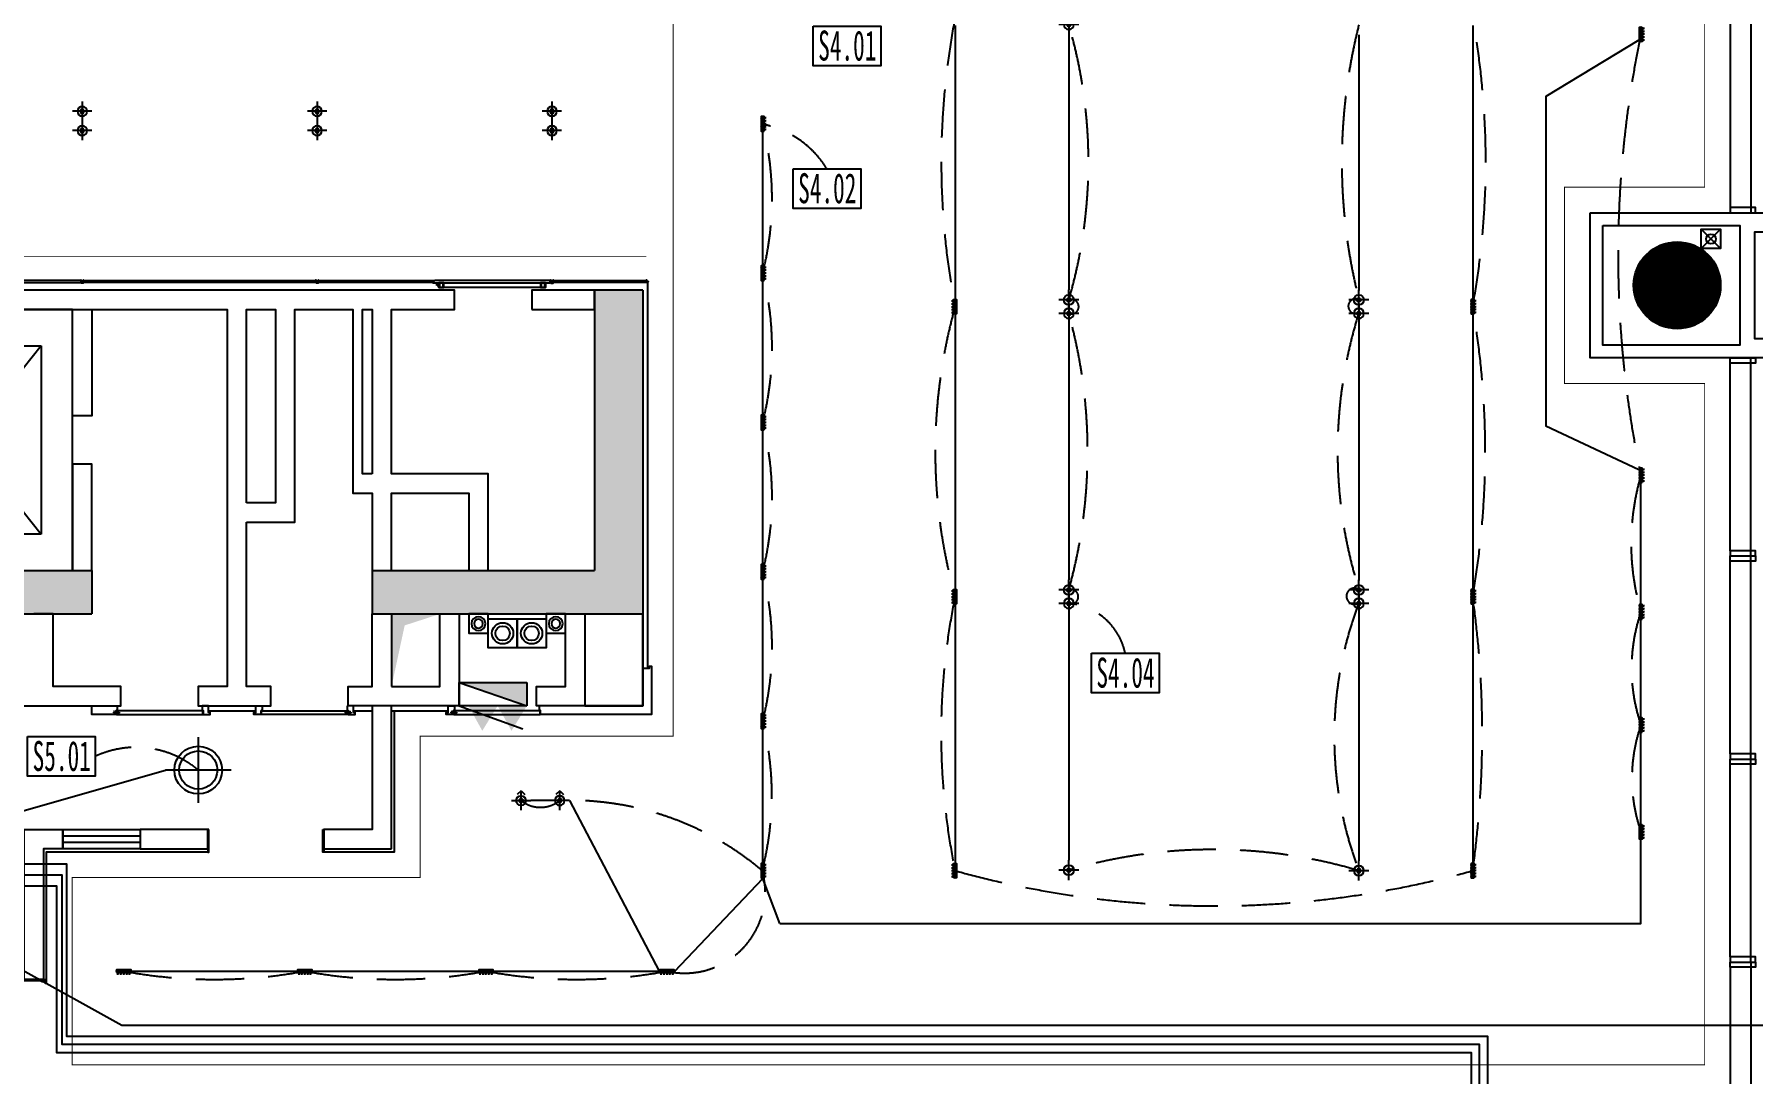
# Model space of a CAD drawing. Extents: x -284868 to 304789, y -137694 to 137894.
# Drawn here: x 11149 to 28925, y -23398 to -12647 of the extents above; entities that cross this region are included whole.
import ezdxf
from ezdxf.enums import TextEntityAlignment as Align

# ---------------------------------------------------------------- set-up
doc = ezdxf.new("R2010")
doc.units = 0
doc.set_wipeout_variables(frame=1)
for name, pattern in [('DASH', [0.35, 0.25, -0.1]), ('DASHDOT', [1, 0.5, -0.25, 0, -0.25]), ('DASHED', [0.75, 0.5, -0.25])]:
    doc.linetypes.add(name, pattern=pattern)
doc.layers.get('0').update_dxf_attribs({"linetype": 'CONTINUOUS'})
for name, color, linetype in [('0-墙', 4, 'CONTINUOUS'), ('0-建筑外轮廓', 8, 'CONTINUOUS'), ('0-建筑柱体', 251, 'CONTINUOUS'), ('0-文字说明', 3, 'CONTINUOUS'), ('0-消防栓(给排水)', 9, 'CONTINUOUS'), ('0-电梯', 3, 'CONTINUOUS'), ('0-窗', 11, 'CONTINUOUS'), ('C-天花灯具', 3, 'CONTINUOUS'), ('P-完成面', 42, 'CONTINUOUS'), ('WIRE-照明', 130, 'CONTINUOUS')]:
    doc.layers.add(name, color=color, linetype=linetype)
doc.styles.add('ARC', font='ARCHSTYL.SHX', dxfattribs={"width": 0.8})
doc.styles.add('TT', font='')
doc.styles.get('TT').set_extended_font_data('SimSun')
doc.dimstyles.new('ARROW-40', dxfattribs={"dimscale": 40, "dimtxt": 1.5, "dimasz": 0.01, "dimexe": 1, "dimexo": 1, "dimgap": 0.5, "dimtad": 1, "dimdec": 4, "dimrnd": 1, "dimzin": 12, "dimdsep": 46, "dimtxsty": 'ARC', "dimblk1": 'ARROW', "dimblk2": 'ARROW', "dimsah": 1, "dimcen": 0, "dimdle": 1, "dimclrd": 2, "dimclre": 2, "dimclrt": 2, "dimadec": 0, "dimazin": 0, "dimtfac": 0.005, "dimtdec": 4, "dimtix": 1, "dimtmove": 2, "dimatfit": 3, "dimldrblk": 'ARROW', "dimfxl": 1, "dimtolj": 1, "dimtzin": 0, "dimarcsym": 0})

# ---------------------------------------------------------------- blocks, each defined once
blk = doc.blocks.new('213r5467')
for p, q in [((-90909, -260063), (-90909, -260326)), ((-89559, -260063), (-90909, -260063)), ((-89559, -260326), (-89559, -260063)), ((-90909, -260326), (-89559, -260326)), ((-91209, -260588), (-91209, -262138)), ((-89259, -260588), (-91209, -260588)), ((-91209, -260588), (-89259, -262138)), ((-91209, -262138), (-89259, -260588)), ((-89259, -262138), (-89259, -260588)), ((-91209, -262138), (-89259, -262138))]:
    blk.add_line(p, q)
blk.add_lwpolyline([(-88884, -262463), (-91584, -262463), (-91584, -259863), (-88884, -259863), (-88884, -262463)])
blk = doc.blocks.new('_YZH')
at = {"const_width": 0.5}
blk.add_lwpolyline([(-0.25, 0, 1), (0.25, 0, 1)], format="xyb", close=True, dxfattribs=at)
at = {"color": 4}
blk.add_circle((0, 0), 0.5, dxfattribs=at)
blk = doc.blocks.new('sgASGHHHH')
for points in [[(-94646, -917724), (-94646, -920624), (-94146, -921074), (-94146, -917724)], [(-102879, -920774), (-102996, -921074), (-99846, -921074), (-99846, -920624), (-102646, -920624)], [(-96946, -921074), (-94146, -921074), (-94646, -920624), (-96946, -920624)]]:
    blk.add_hatch(color=256).paths.add_polyline_path(points)
at = {"color": 4}
for p, q in [((-94646, -917724), (-94646, -920624)), ((-94146, -917724), (-94646, -917724)), ((-94146, -917724), (-94146, -921074)), ((-102646, -920624), (-99846, -920624)), ((-99846, -920624), (-99846, -921074)), ((-96946, -920624), (-94646, -920624)), ((-96946, -920624), (-96946, -921074)), ((-102996, -921074), (-99846, -921074)), ((-96946, -921074), (-94146, -921074))]:
    blk.add_line(p, q, dxfattribs=at)
at = {"xscale": 900, "yscale": 900, "zscale": 900}
blk.add_blockref('_YZH', (-83446, -917674), dxfattribs=at)
blk = doc.blocks.new('A$C3B8026B3')
for p, q in [((38450, 22945), (38450, 21005)), ((38450, 17455), (38450, 19395)), ((38450, 15355), (38450, 17345)), ((38450, 13255), (38450, 15245)), ((38450, 13145), (38450, 11155))]:
    blk.add_line(p, q)
for points in [[(38662, 23000), (38662, 20950)], [(38662, 17400), (38662, 19450)], [(38662, 15300), (38662, 17400)], [(38662, 13200), (38662, 15300)], [(38662, 13200), (38662, 11100)]]:
    blk.add_lwpolyline(points)
for points in [[(38712, 20950), (38712, 21005), (38450, 21005), (38450, 20950)], [(38712, 19450), (38712, 19395), (38450, 19395), (38450, 19450)], [(38712, 17400), (38712, 17455), (38450, 17455), (38450, 17400)], [(38712, 17400), (38712, 17345), (38450, 17345), (38450, 17400)], [(38712, 15300), (38712, 15355), (38450, 15355), (38450, 15300)], [(38712, 15300), (38712, 15245), (38450, 15245), (38450, 15300)], [(38712, 13200), (38712, 13255), (38450, 13255), (38450, 13200)], [(38712, 13200), (38712, 13145), (38450, 13145), (38450, 13200)]]:
    blk.add_lwpolyline(points, close=True)
blk = doc.blocks.new('A$C770634BF')
at = {"layer": '0-建筑外轮廓', "color": 42}
blk.add_lwpolyline([(35350, -31950), (37750, -31950), (37750, -32150), (37050, -32150), (37050, -33250), (37750, -33250), (37750, -33450), (35350, -33450)], close=True, dxfattribs=at)
at = {"layer": '0-建筑外轮廓', "color": 251}
blk.add_lwpolyline([(35480, -32080), (36900, -32080), (36900, -33320), (35480, -33320)], close=True, dxfattribs=at)
blk = doc.blocks.new('A$C10332E08')
for p, q in [((250, 0), (0, 250)), ((250, 250), (0, 0))]:
    blk.add_line(p, q)
blk.add_lwpolyline([(0, 250), (250, 250), (250, 0), (0, 0)], close=True)
blk = doc.blocks.new('A$C2AC726D9')
blk.add_circle((36600, -32223), 50)
at = {"xscale": 0.8000000000000195, "yscale": 0.8000000000000195, "zscale": 0.8000000000000195, "rotation": 90}
blk.add_blockref('A$C10332E08', (36700, -32323), dxfattribs=at)
blk = doc.blocks.new('A$C5B4E3DF6')
for p, q in [((0, 240), (-659, 477)), ((-700, 0), (-700, 240)), ((0, 0), (-700, 240)), ((-700, 240), (0, 240)), ((0, 240), (0, 0)), ((0, 0), (-700, 0))]:
    blk.add_line(p, q)
for points in [[(-700, 240), (-541, 498), (-398, 240)], [(-398, 240), (-239, 498), (-96, 240)], [(-700, 0), (-700, 240), (0, 0)]]:
    blk.add_solid(points)
blk = doc.blocks.new('A$C2E9C7AB1')
blk.add_lwpolyline([(-200, 0), (0, 0), (0, -200), (-200, -200)], close=True)
for radius in [72.3, 45.5]:
    blk.add_circle((-100, -100), radius)
blk = doc.blocks.new('A$C1A2309B7')
blk.add_lwpolyline([(-300, 0), (0, 0), (0, -300), (-300, -300)], close=True)
for radius in [110, 75]:
    blk.add_circle((-150, -150), radius)
blk = doc.blocks.new('A$C3F6147FC')
at = {"xscale": -1, "rotation": 270}
for p in [(13299, -3250), (14099, -3250)]:
    blk.add_blockref('A$C2E9C7AB1', p, dxfattribs=at)
for p in [(13599, -3300), (13899, -3300)]:
    blk.add_blockref('A$C1A2309B7', p)
at = {"rotation": 180}
blk.add_blockref('A$C5B4E3DF6', (13000, -3960), dxfattribs=at)
blk = doc.blocks.new('A$C6C5C068E')
h = blk.add_hatch()
h.set_pattern_fill('ANSI32', color=256, scale=0.2, style=0)
h.set_pattern_definition([(45, (506565838.6591, 131390591.2148), (-1.3470384181604, 1.3470384181604), []), (45, (506565839.5572, 131390591.2148), (-1.3470384181604, 1.3470384181604), [])])
h.paths.add_polyline_path([(11, 11), (-4, 11), (-4, 14), (0, 14), (0, 15), (-5, 15), (-5, 10), (10, 10), (10, -5), (15, -5), (15, 0), (14, 0), (14, -4), (11, -4)])
blk.add_lwpolyline([(11, 11), (-4, 11), (-4, 14), (0, 14), (0, 15), (-5, 15), (-5, 10), (10, 10), (10, -5), (15, -5), (15, 0), (14, 0), (14, -4), (11, -4)], close=True)
blk = doc.blocks.new('A$C4A657766')
h = blk.add_hatch()
h.set_pattern_fill('ANSI32', color=256, scale=0.2, style=0)
h.set_pattern_definition([(45, (-14.9999, -5), (-1.34704, 1.34704), []), (45, (-14.1019, -5), (-1.34704, 1.34704), [])])
h.paths.add_polyline_path([(-11, 26), (-11, -4), (-13, -4), (-13, 0), (-15, 0), (-15, -5), (-10, -5), (-10, 25), (10, 25), (10, -5), (15, -5), (15, 0), (13, 0), (13, -4), (11, -4), (11, 26)])
blk.add_lwpolyline([(-11, 26), (-11, -4), (-13, -4), (-13, 0), (-15, 0), (-15, -5), (-10, -5), (-10, 25), (10, 25), (10, -5), (15, -5), (15, 0), (13, 0), (13, -4), (11, -4), (11, 26), (-11, 26)])
blk = doc.blocks.new('A$C67A6433D')
at = {"linetype": 'DASH', "ltscale": 0.03}
blk.add_wipeout([(31, 0), (-28, 0), (-28, 26), (31, 26)], dxfattribs=at)
for p, q in [((-26, 20), (-23, 19)), ((-25, 13), (-19, 4)), ((-21, 19), (-9, 16)), ((-20, 2), (-20, 0)), ((-19, 13), (-12, 3)), ((-18, 11), (-7, 9)), ((-16, 8), (-6, 8)), ((-16, 3), (0, 3)), ((-13, 24), (-13, 26)), ((-12, 23), (-12, 25)), ((-12, 25), (0, 25)), ((-9, 16), (-9, 21)), ((-9, 12), (-9, 21)), ((-1, 4), (-8, 10)), ((-2, 19), (-4, 14)), ((0, 9), (-3, 12)), ((30, 26), (3, 26)), ((15, 25), (3, 25)), ((3, 9), (6, 12)), ((19, 3), (3, 3)), ((4, 4), (11, 10)), ((5, 19), (7, 14)), ((19, 8), (9, 8)), ((12, 12), (12, 21)), ((23, 19), (12, 16)), ((21, 11), (12, 10)), ((22, 13), (14, 3)), ((15, 23), (15, 25)), ((16, 24), (16, 26)), ((28, 13), (21, 4)), ((23, 2), (23, 0)), ((28, 20), (25, 19))]:
    blk.add_line(p, q, dxfattribs=at)
for points in [[(0, 10), (0, 26), (-28, 26), (-28, 0), (0, 0), (0, 3)], [(3, 10), (3, 26), (31, 26), (31, 0), (3, 0), (3, 3)]]:
    blk.add_lwpolyline(points, dxfattribs=at)
for points in [[(-13, 24), (-13, 24), (-26, 24, 0.414214), (-27, 23), (-27, 2, 0.414214), (-26, 2), (-20, 2)], [(-12, 23), (-25, 23, 0.414214), (-26, 23), (-26, 17)], [(-26, 14), (-26, 5, 0.414214), (-25, 4), (-19, 4)], [(15, 23), (28, 23, -0.414214), (28, 23), (28, 17)], [(16, 24), (16, 24), (28, 24, -0.414214), (29, 23), (29, 2, -0.414214), (28, 2), (23, 2)], [(28, 14), (28, 5, -0.414214), (28, 4), (21, 4)]]:
    blk.add_lwpolyline(points, format="xyb", dxfattribs=at)
for centre in [(-22, 15), (-5, 21), (2, 6), (8, 21), (25, 15)]:
    blk.add_circle(centre, 1.99, dxfattribs=at)
for centre, radius, start, end in [((-22, 15), 3.58, 338.8563, 221.961), ((-18, 14), 1.59, 158.8563, 216.0245), ((-16, 6), 3.58, 211.8213, 270), ((-5, 21), 3.58, 334.8452, 179.1262), ((-7, 12), 1.99, 178.2525, 238.2672), ((-2, 13), 1.99, 160.8929, 232.1139), ((2, 6), 3.58, 213.0316, 326.9684), ((2, 6), 3.58, 72.8656, 107.1344), ((8, 21), 3.58, 0.8738, 205.1548), ((5, 13), 1.99, 307.8861, 19.1071), ((10, 12), 1.99, 301.7328, 1.7475), ((12, 11), 1.59, 222.3386, 280.5758), ((19, 6), 3.58, 270, 328.1787), ((25, 15), 3.58, 318.039, 201.1437), ((20, 14), 1.59, 323.9755, 21.1437)]:
    blk.add_arc(centre, radius, start, end, dxfattribs=at)
blk = doc.blocks.new('LC1')
for p, q in [((-70, 0), (70, 0)), ((0, -70), (0, 95))]:
    blk.add_line(p, q)
at = {"ltscale": 50}
blk.add_line((0, 116), (0, 74), dxfattribs=at)
at = {"ltscale": 50, "const_width": 2}
blk.add_lwpolyline([(42, 74), (0, 116), (-42, 74)], dxfattribs=at)
at = {"color": 8, "const_width": 29.6}
for points in [[(-15, 0, -0.414214), (0, 15, -0.414214)], [(0, -15, 0.414214), (15, 0, 0.414214)]]:
    blk.add_lwpolyline(points, format="xyb", dxfattribs=at)
blk.add_circle((0, 0), 47.8)
at = {"color": 8}
blk.add_circle((0, 0), 29.6, dxfattribs=at)
blk = doc.blocks.new('A$C79F81915')
at = {"layer": 'C-天花灯具'}
blk.add_lwpolyline([(0, 30), (30, 30), (30, 0), (0, 0)], close=True, dxfattribs=at)
at = {"layer": 'C-天花灯具', "extrusion": (0, 0, -1), "xscale": 0.3139795866540242, "yscale": 0.3139795866540242, "zscale": -0.3139795866540242}
blk.add_blockref('LC1', (-15, 15), dxfattribs=at)
blk = doc.blocks.new('A$C1DDE0375')
at = {"layer": 'C-天花灯具'}
for p in [(80, 0), (110, 0), (140, 0), (170, 0), (200, 0)]:
    blk.add_blockref('A$C79F81915', p, dxfattribs=at)
blk = doc.blocks.new('L-可调筒灯1')
for p, q in [((0, 75), (0, -75)), ((-75, 0), (75, 0))]:
    blk.add_line(p, q)
for radius in [37.5, 15]:
    blk.add_circle((0, 0), radius)
blk = doc.blocks.new('*U250')
for p, q in [((-75, 0), (-46, 29, 0)), ((-75, 0), (-46, -29)), ((75, 0), (-75, 0)), ((0, -75), (0, 75))]:
    blk.add_line(p, q)
for radius in [37.5, 15]:
    blk.add_circle((0, 0), radius)
blk = doc.blocks.new('453')
at = {"color": 251, "ltscale": 50}
for p, q in [((-142126.2, -422268.8), (-142126.2, -422378.8)), ((-142071.2, -422323.8), (-142181.2, -422323.8))]:
    blk.add_line(p, q, dxfattribs=at)
at = {"ltscale": 50}
blk.add_circle((-142126.2, -422323.8), 40, dxfattribs=at)
at = {"color": 251, "ltscale": 50}
blk.add_circle((-142126.2, -422323.8), 32, dxfattribs=at)
blk = doc.blocks.new('ARROW')
at = {"color": 2}
blk.add_lwpolyline([(0, 0), (-75, 130), (-97, 117), (-29, 0), (-97, -117), (-75, -130)], close=True, dxfattribs=at)
for points in [[(-29, 0), (0, 0), (-97, 117), (-75, 130)], [(-97, -117), (-75, -130), (-29, 0), (0, 0)]]:
    blk.add_solid(points, dxfattribs=at)
blk = doc.blocks.new('*U249')
for p, q in [((0, 75), (0, -75)), ((-75, 0), (75, 0))]:
    blk.add_line(p, q)
for radius in [37.5, 15]:
    blk.add_circle((0, 0), radius)
blk = doc.blocks.new('*U59')
for p, q in [((75, 0), (-75, 0)), ((0, -75), (0, 75)), ((0, -75), (-29, -46, 0)), ((0, -75), (29, -46))]:
    blk.add_line(p, q)
for radius in [37.5, 15]:
    blk.add_circle((0, 0), radius)
blk = doc.blocks.new('A$Cdeb230be')
at = {"ltscale": 3}
blk.add_lwpolyline([(0, 0), (5650, 0), (5650, -2700), (0, -2700)], close=True, dxfattribs=at)
at = {"xscale": -1.333333333333333, "yscale": 1.333333333333333, "zscale": 1.333333333333333}
for name, p in [('*U249', (3450, 15915)), ('*U249', (5850, 15915)), ('*U249', (8250, 15915)), ('*U249', (10650, 15915)), ('*U249', (13050, 15915)), ('*U249', (15515, 15915)), ('*U59', (10800, 14650)), ('*U249', (15515, 14050)), ('*U249', (15515, 11650)), ('*U249', (15515, 9250)), ('*U250', (16500, 8650)), ('*U249', (15515, 6850)), ('*U249', (15515, 4450)), ('*U249', (15515, 2050)), ('*U249', (15515, -350)), ('*U249', (730, -4650)), ('*U249', (3530, -4650)), ('*U249', (6165, -4650)), ('*U249', (8700, -4650)), ('*U249', (11130, -4650)), ('*U249', (13560, -4650)), ('*U249', (730, -4850)), ('*U249', (3530, -4850)), ('*U249', (6165, -4850)), ('*U249', (8700, -4850)), ('*U249', (11130, -4850)), ('*U249', (13560, -4850))]:
    blk.add_blockref(name, p, dxfattribs=at)
blk = doc.blocks.new('1')
at = {"color": 8, "linetype": 'DASHED', "ltscale": 1000}
for points in [[(12080, 5143, 0.101842), (12080, 2319, 0.073787), (12080, -681, 0.136947), (12080, -3681, 0.095547), (12080, -6671, 0.137004), (12080, -9671, 0.102069), (12080, -12505, 0.136121), (17435, -12505, 0.07001), (17435, -9671, 0.086898), (17435, -6671, 0.090785), (17435, -3681, 0.138357), (17435, -681, 0.119381), (17435, 2319, 0.174603), (17435, 5143, 0.453449), (17201, 5521, -12.056372)], [(13840, -10255, 0.332102), (13257, -9741, 1.403877), (13257, -9601, 0.136272), (13257, -6741, 1.460635), (13257, -6601, 0.143029), (13257, -3751, 1.837329)], [(16257, -3756, 0.124187), (16257, -6596, 1.555665), (16257, -6736, 0.154053), (16257, -9596, 1.830771), (16257, -9736, 0.183792), (16257, -12505, 0.143794), (13257, -12500, 11.611928)], [(19175, -12104, -0.168561), (19175, -10998, -0.165623), (19175, -9827, -0.143332), (19175, -8416, -0.10342), (19175, -3854)], [(3480, -13545, 0.090836), (5353, -13545, 0.090836), (7227, -13545, 0.090836), (9100, -13545, 0.568402), (10085, -12505, 0.125794), (10090, -10960, 0.125794), (10090, -9415, 0.125794), (10090, -7869, 0.125794), (10090, -6324, 0.125794), (10090, -4784, -0.208536), (10755, -5245, -0.695218)], [(3185, -11323, -0.292167), (4250, -11465, -0.787084)], [(7590, -11780, 0.347527), (7990, -11780, -0.185957), (10085, -12505, -0.46467)]]:
    blk.add_lwpolyline(points, format="xyb", dxfattribs=at)
at = {"layer": '0-文字说明', "color": 3, "ltscale": 0.5}
for points in [[(10612, -3769), (11312, -3769), (11312, -4180), (10612, -4180)], [(10405, -5245), (11105, -5245), (11105, -5656), (10405, -5656)], [(13490, -10255), (14190, -10255), (14190, -10666), (13490, -10666)], [(2485, -11118), (3185, -11118), (3185, -11529), (2485, -11529)]]:
    blk.add_lwpolyline(points, close=True, dxfattribs=at)
at = {"color": 3, "style": 'TT'}
for s, width, p, p2 in [('S4.01', 0.542877, (10664, -4125), (11266, -4125)), ('S4.02', 0.484712, (10457, -5601), (11059, -5601)), ('S4.04', 0.479009, (13542, -10612), (14144, -10612)), ('S5.01', 0.542877, (2537, -11474), (3139, -11474))]:
    blk.add_text(s, height=310.3, dxfattribs=dict(at, width=width)).set_placement(p, p2, align=Align.FIT)
at = {"color": 31}
blk.add_leader([(2366, -13497), (3461, -14103), (23873, -14103)], dimstyle='ARROW-40', override={"dimscale": 1, "dimtad": 0}, dxfattribs=at)

msp = doc.modelspace()

# ---------------------------------------------------------------- linework, layer by layer
at = {"layer": '0-墙'}
for points in [[(13344, -17693), (13844, -17693), (13844, -15493), (14444, -15493), (14444, -17393), (14644, -17393), (14644, -18193), (14844, -18193), (14844, -17393), (15644, -17393), (15644, -18193), (15844, -18193), (15844, -17193), (14844, -17193), (14844, -15493), (15494, -15493), (15494, -15293), (8944, -15293)], [(8944, -15493), (13144, -15493), (13144, -19393), (12844, -19393), (12844, -19593), (13594, -19593), (13594, -19393), (13344, -19393), (13344, -17693)], [(13344, -17493), (13344, -15493), (13644, -15493), (13644, -17493), (13344, -17493)], [(2544, -19593), (12044, -19593), (12044, -19393), (11344, -19393), (11344, -18643), (11144, -18643)]]:
    msp.add_lwpolyline(points, dxfattribs=at)
for points in [[(16294, -15493), (16944, -15493), (16944, -15293), (16294, -15293)], [(11544, -16593), (11544, -15493), (11744, -15493), (11744, -16593)], [(14644, -17193), (14544, -17193), (14544, -15493), (14644, -15493)], [(11544, -17093), (11544, -18193), (11744, -18193), (11744, -17093)], [(14844, -19393), (15344, -19393), (15344, -18643), (15544, -18643), (15544, -19593), (14394, -19593), (14394, -19393), (14644, -19393), (14644, -18643), (14844, -18643)], [(16844, -18643), (16844, -19593), (16344, -19593), (16344, -19393), (16644, -19393), (16644, -18643)]]:
    msp.add_lwpolyline(points, close=True, dxfattribs=at)
at = {"layer": '0-墙', "ltscale": 3}
msp.add_lwpolyline([(11044, -20873), (11444, -20873), (11444, -21073), (11244, -21073), (11244, -22423), (11044, -22423), (11044, -20873)], dxfattribs=at)
msp.add_lwpolyline([(12244, -21073), (12944, -21073), (12944, -20873), (12244, -20873)], close=True, dxfattribs=at)
at = {"layer": '0-墙', "color": 251}
msp.add_solid([(14844, -19393), (14844, -18643), (14980, -18761), (15344, -18643)], dxfattribs=at)
at = {"layer": '0-窗'}
for points in [[(12244, -21073), (11444, -21073), (11444, -20873), (12244, -20873)], [(12244, -21008), (11444, -21008), (11444, -20938), (12244, -20938)]]:
    msp.add_lwpolyline(points, close=True, dxfattribs=at)
at = {"layer": 'C-天花灯具', "color": 6, "linetype": 'DASHDOT', "ltscale": 200, "const_width": 10}
msp.add_lwpolyline([(17479, -14943), (2509, -14943)], dxfattribs=at)
at = {"layer": 'P-完成面', "color": 251}
for p, q in [((15303, -15233), (15345, -15233)), ((15324, -15212), (15324, -15254))]:
    msp.add_line(p, q, dxfattribs=at)
at = {"layer": 'P-完成面'}
for points in [[(11632, -15193), (9225, -15193)], [(9225, -15193), (9225, -15213), (11632, -15213), (11632, -15193)], [(11655, -15193), (14062, -15193)], [(14062, -15193), (14062, -15213), (11655, -15213), (11655, -15193)], [(14085, -15193), (15289, -15193), (15273, -15213)], [(15273, -15213), (14085, -15213), (14085, -15193)], [(15292, -15193), (15273, -15217), (16486, -15217), (16486, -15193), (15292, -15193)], [(16515, -15193), (17483, -15193)], [(17483, -15193), (17483, -15213), (16515, -15213), (16515, -15193)], [(17494, -19203), (17494, -15204)], [(16844, -19593), (17444, -19593), (17444, -18643)], [(17444, -18643), (17444, -19593), (16844, -19593)], [(17444, -19203), (17514, -19203), (17514, -19183), (17534, -19183), (17534, -19683), (16384, -19683), (16384, -19640), (16374, -19640), (16374, -19593)], [(12004, -19593), (12004, -19640), (11994, -19640), (11994, -19683), (11744, -19683), (11744, -19593)], [(12884, -19593), (12884, -19640), (12894, -19640), (12894, -19683), (12969, -19683), (12969, -19663), (12949, -19663), (12949, -19593), (12884, -19593)], [(12949, -19643), (13439, -19643)], [(13504, -19593), (13504, -19640), (13494, -19640), (13494, -19683), (13419, -19683), (13419, -19663), (13439, -19663), (13439, -19593), (13504, -19593)], [(11259, -22448), (11259, -22463), (11274, -22463), (11274, -21103), (12944, -21103)], [(11224, -22438), (11039, -22438), (11039, -22433), (11044, -22433), (11044, -22423)]]:
    msp.add_lwpolyline(points, dxfattribs=at)
at = {"layer": 'P-完成面', "color": 251}
for points in [[(15334, -15217), (16436, -15217), (16436, -15267), (15334, -15267)], [(15334, -15267), (15384, -15267), (15384, -15217), (15334, -15217)], [(15339, -15262), (15379, -15262), (15379, -15222), (15339, -15222)], [(16386, -15267), (16436, -15267), (16436, -15217), (16386, -15217)], [(16391, -15262), (16431, -15262), (16431, -15222), (16391, -15222)]]:
    msp.add_lwpolyline(points, close=True, dxfattribs=at)
at = {"layer": 'P-完成面'}
for points in [[(11997, -19643), (11997, -19683), (12891, -19683), (12891, -19643)], [(14391, -19643), (14391, -19683), (13497, -19683), (13497, -19643)], [(15487, -19643), (15487, -19683), (16381, -19683), (16381, -19643)], [(12954, -20873), (12944, -20873), (12944, -21108), (12954, -21108)], [(14134, -20873), (14144, -20873), (14144, -21108), (14134, -21108)], [(11224, -22448), (11224, -22423), (11262, -22423), (11262, -22448)]]:
    msp.add_lwpolyline(points, close=True, dxfattribs=at)
at = {"layer": 'P-完成面', "color": 251}
msp.add_circle((15324, -15233), 10, dxfattribs=at)
at = {"layer": 'WIRE-照明'}
for p, q in [((20674, -12556, 0), (20674, -15382, 0)), ((26029, -12556, 0), (26029, -15382, 0)), ((21851, -12647, 0), (21851, -15291, 0)), ((24851, -12652, 0), (24851, -15296, 0)), ((20674, -15546, 0), (20674, -18382, 0)), ((21851, -15637, 0), (21851, -18291, 0)), ((24851, -15642, 0), (24851, -18296, 0)), ((26029, -15546, 0), (26029, -18382, 0)), ((27769, -18538), (27769, -17290)), ((20674, -18546, 0), (20674, -21216, 0)), ((21851, -18637, 0), (21851, -21190)), ((24851, -18642, 0), (24851, -21195)), ((26029, -18546, 0), (26029, -21216, 0)), ((27769, -19709), (27769, -18702))]:
    msp.add_line(p, q, dxfattribs=at)
for points in [[(27747, -12706), (26785, -13289), (26785, -16697), (27747, -17148)], [(18684, -21380), (18684, -13654)], [(18862, -21845), (27769, -21845), (27769, -19873)], [(10244, -21883), (10244, -20902), (12505, -20258)], [(16484, -20573), (16284, -20573)], [(16684, -20573), (17612, -22338)], [(26184, -31143), (26184, -23014), (11485, -23014), (11485, -21231), (10992, -21231)], [(26100, -34443), (26100, -23098), (11438, -23098), (11438, -21345), (10992, -21345)], [(22203, -31295), (26016, -31295), (26016, -23182), (11383, -23182), (11383, -21458), (10992, -21458)], [(17776, -22338), (18684, -21380)], [(18862, -21845), (18684, -21380)], [(12156, -22338), (13865, -22338)], [(14029, -22338), (17612, -22338)]]:
    msp.add_lwpolyline(points, dxfattribs=at)

# ---------------------------------------------------------------- block references
at = {"color": 0}
msp.add_blockref('A$C770634BF', (-8106, 17457), dxfattribs=at)
at = {"layer": '0-建筑柱体'}
msp.add_blockref('sgASGHHHH', (111590, 902431), dxfattribs=at)
at = {"layer": '0-消防栓(给排水)', "color": 0}
for name, p in [('A$C2AC726D9', (-8106, 17460)), ('A$C3F6147FC', (2544, -15393))]:
    msp.add_blockref(name, p, dxfattribs=at)
at = {"layer": '0-电梯', "xscale": -1, "rotation": 90}
msp.add_blockref('213r5467', (-250919, -107077), dxfattribs=at)
at = {"layer": '0-窗'}
msp.add_blockref('A$C3B8026B3', (-9756, -35443), dxfattribs=at)
at = {"layer": 'C-天花灯具'}
for name, p, xscale, yscale, zscale in [('L-可调筒灯1', (21851, -12544, 0), -1.375, 1.375, 1.375), ('L-可调筒灯1', (21851, -15534, 0), -1.375, 1.375, 1.375), ('L-可调筒灯1', (24851, -15534, 0), -1.375, 1.375, 1.375), ('L-可调筒灯1', (21851, -18534, 0), -1.375, 1.375, 1.375), ('L-可调筒灯1', (24851, -18534, 0), -1.375, 1.375, 1.375), ('453', (889400, 2584401), 6.167444165884774, 6.167444165884774, 6.167444165884774)]:
    msp.add_blockref(name, p, dxfattribs=dict(at, xscale=xscale, yscale=yscale, zscale=zscale))
for p, rotation in [((27754, -12491), 270), ((20689, -15619, 0), 90.00000000000003), ((20689, -18619, 0), 90.00000000000003), ((27754, -20742), 270), ((20689, -21453, 0), 90.00000000000003)]:
    msp.add_blockref('A$C1DDE0375', p, dxfattribs=dict(at, rotation=rotation))
at = {"layer": 'C-天花灯具', "xscale": -1}
for p, rotation in [((18669, -13727), 270), ((18669, -15272, 0), 270), ((26014, -15619, 0), 270), ((18669, -16817, 0), 270), ((27754, -17363), 270), ((18669, -18362, 0), 270), ((26014, -18619, 0), 270), ((27754, -18775), 270), ((18669, -19907, 0), 270), ((27754, -19946), 270), ((18669, -21453, 0), 270), ((26014, -21453, 0), 270), ((11919, -22323), 180), ((13792, -22323), 180), ((15666, -22323), 180), ((17539, -22323), 180)]:
    msp.add_blockref('A$C1DDE0375', p, dxfattribs=dict(at, rotation=rotation))
at = {"layer": 'C-天花灯具'}
for name, p, xscale, yscale, zscale, rotation in [('L-可调筒灯1', (21851, -15394, 0), 1.375, 1.375, 1.375, 180), ('L-可调筒灯1', (24851, -15394, 0), 1.375, 1.375, 1.375, 180), ('L-可调筒灯1', (21851, -18394, 0), 1.375, 1.375, 1.375, 180), ('L-可调筒灯1', (24851, -18394, 0), 1.375, 1.375, 1.375, 180), ('*U250', (16184, -20573), 1.333333333333333, 1.333333333333333, 1.333333333333333, 270), ('*U250', (16584, -20573), -1.333333333333333, 1.333333333333333, 1.333333333333333, 90), ('L-可调筒灯1', (21851, -21293), 1.375, 1.375, 1.375, 180), ('L-可调筒灯1', (24851, -21298), -1.375, 1.375, 1.375, 180)]:
    msp.add_blockref(name, p, dxfattribs=dict(at, xscale=xscale, yscale=yscale, zscale=zscale, rotation=rotation))
at = {"layer": 'P-完成面', "xscale": -1, "rotation": 180}
for p in [(11644, -15193), (14074, -15193), (16504, -15193)]:
    msp.add_blockref('A$C4A657766', p, dxfattribs=at)
at = {"layer": 'P-完成面', "rotation": 180}
msp.add_blockref('A$C6C5C068E', (17494, -15193), dxfattribs=at)
at = {"layer": 'WIRE-照明'}
msp.add_blockref('A$Cdeb230be', (2944, -8793), dxfattribs=at)

# ---------------------------------------------------------------- next in the draw order: block references
at = {"layer": 'P-完成面'}
for p in [(11994, -19678), (15484, -19678)]:
    msp.add_blockref('A$C67A6433D', p, dxfattribs=at)
at = {"layer": 'P-完成面', "extrusion": (0, 0, -1), "zscale": -1}
msp.add_blockref('A$C67A6433D', (-14394, -19678), dxfattribs=at)

# ---------------------------------------------------------------- next in the draw order: linework, layer by layer
at = {"layer": '0-墙', "ltscale": 3}
msp.add_lwpolyline([(14844, -21073), (14844, -19593), (14644, -19593), (14644, -20873), (14144, -20873), (14144, -21073), (14844, -21073)], dxfattribs=at)
at = {"layer": 'C-天花灯具', "color": 6, "linetype": 'DASHDOT', "ltscale": 200, "const_width": 10}
msp.add_lwpolyline([(28429, -2258), (28429, -14228), (26979, -14228), (26979, -16258), (28429, -16258), (28429, -23308), (11539, -23308), (11539, -21368), (15139, -21368), (15139, -19908), (17759, -19908), (17759, -11988), (19739, -11988), (19739, -1635), (26979, -1635), (26979, -2258)], close=True, dxfattribs=at)
at = {"layer": 'P-完成面'}
for points in [[(14144, -21103), (14874, -21103), (14874, -19643)], [(14384, -19593), (14384, -19640), (14394, -19640), (14394, -19683), (14469, -19683), (14469, -19663), (14449, -19663), (14449, -19593), (14384, -19593)], [(14449, -19643), (14644, -19643)], [(14844, -19643), (15429, -19643)], [(15494, -19593), (15494, -19640), (15484, -19640), (15484, -19683), (15409, -19683), (15409, -19663), (15429, -19663), (15429, -19593), (15494, -19593)]]:
    msp.add_lwpolyline(points, dxfattribs=at)

# ---------------------------------------------------------------- next in the draw order: block references
msp.add_blockref('1', (8594, -8793))

doc.saveas('drawing.dxf')
